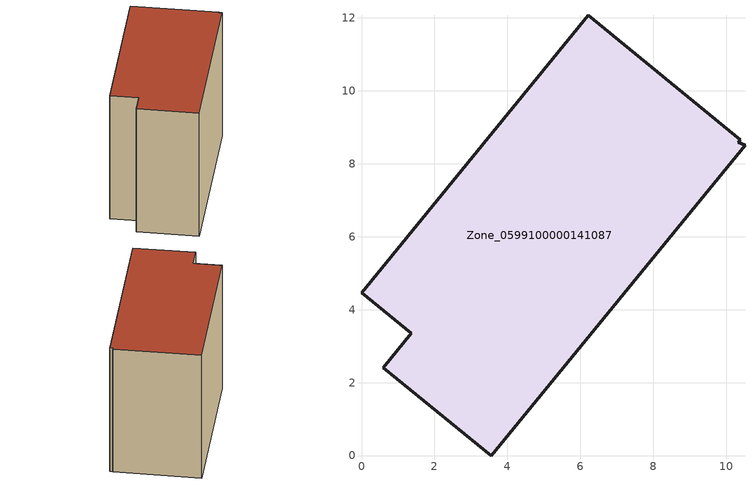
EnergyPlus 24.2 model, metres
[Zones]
Zone_0599100000141087
 floor ground (C_G): 0.59,2.41 1.36,3.36 0,4.47 6.22,12.07 10.39,8.66 10.34,8.59 10.52,8.51 3.55,0 z0
 wall outside (C_F): 1.36,3.36 0.59,2.41 3.55,0 10.52,8.51 10.34,8.59 10.39,8.66 6.22,12.07 0,4.47 1.36,3.36 z0:8.84
 roof outside (C_R): 10.39,8.66 6.22,12.07 0,4.47 1.36,3.36 0.59,2.41 3.55,0 10.52,8.51 10.34,8.59 z8.84
[BUILDING]
Pand.0599100000141087: North Axis=0; Terrain=City; Loads Convergence Tolerance Value=0.04; Temperature Convergence Tolerance Value=0.4; Solar Distribution=FullExterior; Maximum Number of Warmup Days=25; Minimum Number of Warmup Days=1
[Site:Location]
Rotterdam.The.Hague.AP_ZH_NLD Design_Conditions: Latitude=51.96; Longitude=4.45; Time Zone=1; Elevation=-4.5
[SITE:GROUNDTEMPERATURE:BUILDINGSURFACE]
18, 18, 18, 18, 18, 18, 18, 18, 18, 18, 18, 18
[MATERIAL] Thermal Absorptance=0.9; Solar Absorptance=0.7; Visible Absorptance=0.7
Name | Roughness | Thickness | Conductivity | Density | Specific Heat
G.TI.1946 | MediumSmooth | 0.15 | 1 | 540 | 1210
F.TI.1946 | Rough | 0.3 | 0.857143 | 1920 | 840
R.TI.1946 | MediumRough | 0.2 | 0.1 | 1500 | 1000
[CONSTRUCTION]
C_G: G.TI.1946
C_F: F.TI.1946
C_R: R.TI.1946
[ZONE]
Zone_0599100000141087: Type=1; Multiplier=1; Ceiling Height=Autocalculate; Volume=Autocalculate; Floor Area=autocalculate; Part of Total Floor Area=Yes
[ZONEINFILTRATION:DESIGNFLOWRATE]
Infil_Zone_0599100000141087: Zone or ZoneList or Space or SpaceList=Zone_0599100000141087; Schedule=AlwaysOn; Design Flow Rate Calculation Method=Flow/Area; Flow Rate per Floor Area=0.003; Constant Term Coefficient=1; Temperature Term Coefficient=0; Velocity Term Coefficient=0; Velocity Squared Term Coefficient=0
[HVACTEMPLATE:ZONE:IDEALLOADSAIRSYSTEM]
Zone_0599100000141087: Maximum Heating Supply Air Temperature=50; Minimum Cooling Supply Air Temperature=13; Maximum Heating Supply Air Humidity Ratio=0.0156; Minimum Cooling Supply Air Humidity Ratio=0.0077; Heating Limit=NoLimit; Cooling Limit=NoLimit; Dehumidification Control Type=ConstantSensibleHeatRatio; Cooling Sensible Heat Ratio=0.7; Dehumidification Setpoint=60; Humidification Control Type=None; Humidification Setpoint=30; Outdoor Air Method=None; Outdoor Air Flow Rate per Person=0.00944; Outdoor Air Flow Rate per Zone Floor Area=0; Outdoor Air Flow Rate per Zone=0; Demand Controlled Ventilation Type=None; Outdoor Air Economizer Type=NoEconomizer; Heat Recovery Type=None; Sensible Heat Recovery Effectiveness=0.7; Latent Heat Recovery Effectiveness=0.65
[ZONECONTROL:THERMOSTAT]
ThermostatControl_Zone_0599100000141087: Zone or ZoneList=Zone_0599100000141087; Control Type Schedule=DualSetpointControlType; Control 1=Thermostat_Zone_0599100000141087; Temperature Difference Between Cutout And Setpoint=0
[THERMOSTATSETPOINT:DUALSETPOINT]
Thermostat_Zone_0599100000141087: Heating Setpoint Temperature Schedule=HeatingSetpoint_Zone_0599100000141087; Cooling Setpoint Temperature Schedule=CoolingSetpoint_Zone_0599100000141087
[SCHEDULE:COMPACT]
HeatingSetpoint_Zone_0599100000141087: Through: 12/31, For: AllDays, Until: 24:00, 21
CoolingSetpoint_Zone_0599100000141087: Through: 12/31, For: AllDays, Until: 24:00, 24
DualSetpointControlType: Through: 12/31, For: AllDays, Until: 24:00, 4
AlwaysOn: Through: 12/31, For: AllDays, Until: 24:00, 1
